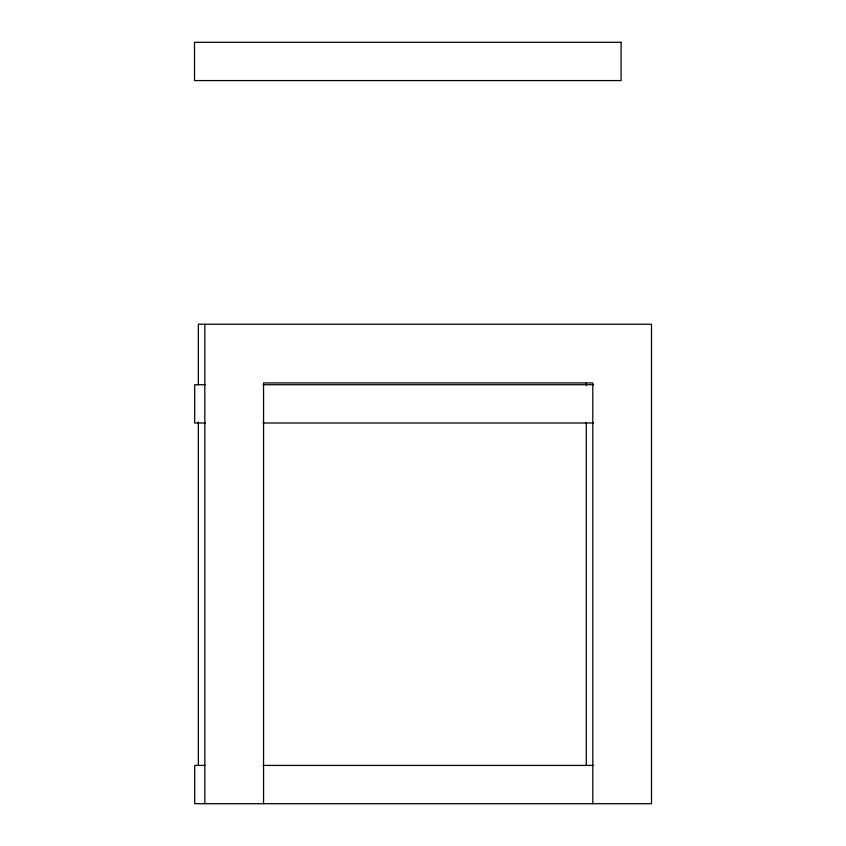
<?xml version="1.0" encoding="UTF-8"?>
<svg xmlns="http://www.w3.org/2000/svg" width="846" height="846" viewBox="0 0 846 846"><rect width="100%" height="100%" fill="white"/><g stroke="black" fill="none" stroke-linecap="round" stroke-linejoin="round"><path stroke-width="1.27" d="M205.261 384.719L194.696 384.719L194.696 423L205.261 423M263.085 384.719L593.564 384.719M263.085 423L593.564 423M205.261 765.418L194.696 765.418L194.696 803.7L651.494 803.7L651.494 324.23L198.345 324.23L198.345 384.983M263.085 765.418L593.564 765.418M592.792 803.7L592.792 382.931L263.55 382.931L263.55 803.7M586.289 382.931L586.289 385.575M586.289 422.503L586.289 765.45M204.838 324.23L204.838 803.7M198.345 421.974L198.345 765.397M621.101 42.3L194.506 42.3L194.506 80.582L621.101 80.582L621.101 42.3"/></g></svg>
